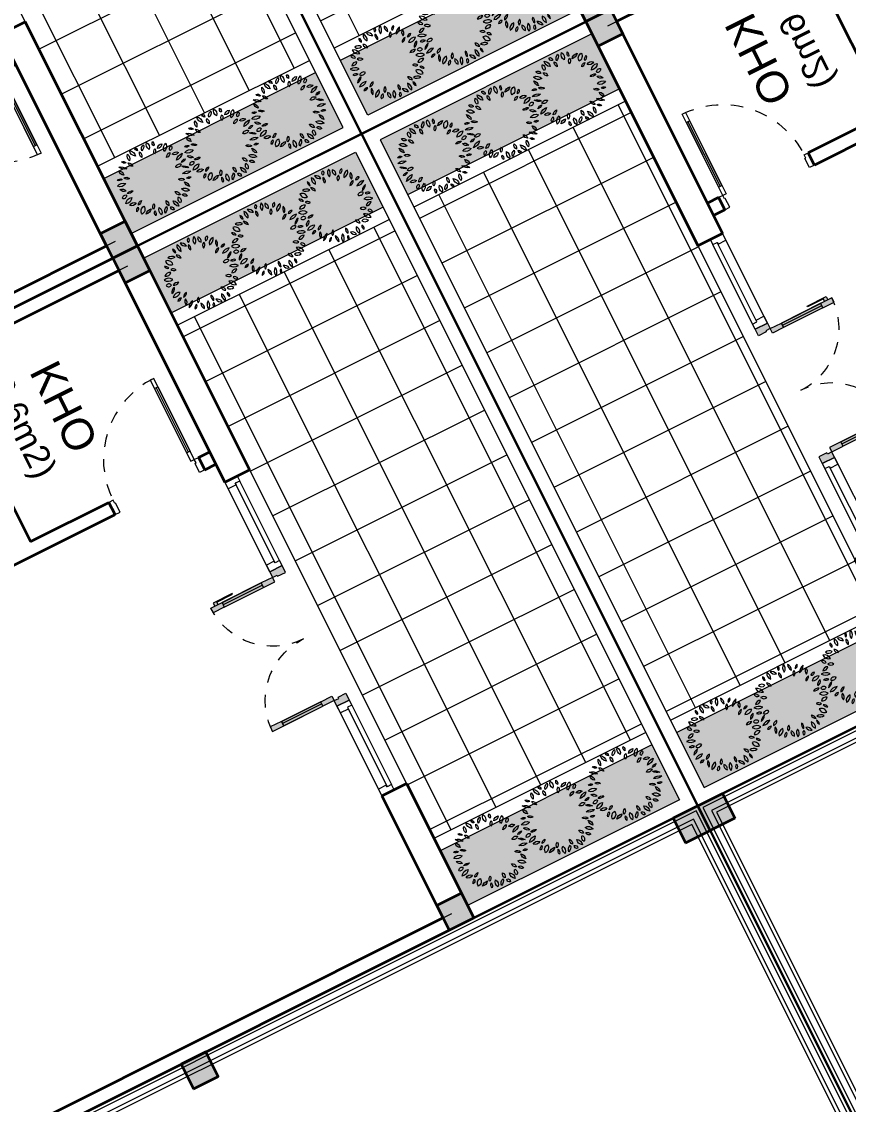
# Model space of a CAD drawing. Header units: millimetres. Extents: x 567980 to 569372, y 2065777 to 2066674.
# Drawn here: x 568835.5 to 568842.1, y 2066321.14 to 2066329.79 of the extents above; entities that cross this region are included whole.
import ezdxf
from ezdxf.enums import TextEntityAlignment as Align

# ---------------------------------------------------------------- set-up
doc = ezdxf.new("R2010")
doc.units = ezdxf.units.MM
doc.linetypes.add('CENTER', pattern=[3, 1.5, -0.5, 0.5, -0.5])
doc.linetypes.add('HIDDEN', pattern=[0.75, 0.5, -0.25])
for name, color, linetype, lineweight in [('A-CAY', 76, 'Continuous', 13), ('A-COT VACH', 2, 'Continuous', 35), ('A-CUA', 25, 'Continuous', 5), ('A-HATCH', 251, 'Continuous', 5), ('A-NET THAY', 125, 'Continuous', 18), ('A-TEXT', 7, 'Continuous', 18), ('A-TRUC', 250, 'CENTER', 5), ('A-TUONG', 255, 'Continuous', 35), ('boDnv', 54, 'Continuous', 25)]:
    doc.layers.add(name, color=color, linetype=linetype, lineweight=lineweight)
for name, color, linetype in [('ChiaLo', 128, 'CENTER'), ('LoLK', 6, 'Continuous'), ('QH', 7, 'Continuous')]:
    doc.layers.add(name, color=color, linetype=linetype)
doc.styles.add('A1-arial', font='arial.ttf')

# ---------------------------------------------------------------- blocks, each defined once
blk = doc.blocks.new('NEN')
at = {"layer": 'ChiaLo', "ltscale": 5}
for points in [[(151.1923541997094, -63.72123006824404), (100.6528809649171, 37.32787948637269)], [(122.8435666969744, -51.75119032431394), (158.6185414221836, -33.85842129774392)], [(125.5274820509367, -57.11743653309532), (161.3024567761458, -39.22466750652529)]]:
    blk.add_lwpolyline(points, dxfattribs=at)
at = {"layer": 'LoLK'}
for points in [[(158.6185414219508, -33.85842129774392), (155.9346260683378, -28.49217508919537), (138.0471387060825, -37.43855960248038), (140.7310540599283, -42.80480581102893)], [(151.4643387270626, -44.1451789890416), (161.3024567760294, -39.22466750699095), (158.6185414219508, -33.85842129774392), (140.7310540598119, -42.80480581102893), (143.4149694137741, -48.17105202027597)], [(140.7310540598119, -42.80480581102893), (138.0471387060825, -37.43855960248038), (120.1596513432451, -46.38494411553256), (122.8435666970909, -51.75119032408111)], [(143.4149694140069, -48.17105202004313), (140.7310540599283, -42.80480581102893), (122.8435666970909, -51.75119032431394), (125.5274820509367, -57.11743653309532), (135.365600100602, -52.19692505104467)], [(151.4643387270626, -44.1451789890416), (143.4149694140069, -48.17105202004313), (151.1923541997094, -63.72123006824404), (158.9871051440714, -59.1862706176471)], [(143.4149694137741, -48.1710520198103), (135.3656001007184, -52.19692505081184), (143.3976032556966, -68.25618951860815), (151.1923541997094, -63.72123006801121)]]:
    blk.add_lwpolyline(points, close=True, dxfattribs=at)
blk = doc.blocks.new('NEN KO1')
at = {"layer": 'LoLK'}
for points in [[(-19.65156448609196, 40.00000000046566), (-25.65156448585913, 40.00000000093132), (-25.65156448655762, 20.00000000116415), (-19.65156448655762, 20.00000000093132)], [(-13.65156448585913, 29.00000000069849), (-13.6515644856263, 40.00000000023283), (-19.65156448609196, 40.00000000046566), (-19.65156448679045, 20.00000000093132), (-13.65156448609196, 20.00000000046566)], [(-13.65156448585913, 29.00000000069849), (-13.65156448632479, 20.00000000046566), (3.735089919762686, 20), (3.165880383690819, 29.00000000046566)], [(-19.65156448679045, 20.00000000093132), (-25.65156448655762, 20.00000000116415), (-25.65156448725611, 9.313225746154785e-10), (-19.65156448748894, 4.656612873077393e-10)], [(-13.65156448632479, 20.00000000046566), (-19.65156448655762, 20.00000000093132), (-19.65156448725611, 4.656612873077393e-10), (-13.65156448725611, 2.328306436538696e-10), (-13.65156448655762, 11.00000000046566)], [(-13.65156448655762, 20.00000000046566), (-13.65156448679045, 11.00000000069849), (4.304299455834553, 11), (3.735089919529855, 20)]]:
    blk.add_lwpolyline(points, close=True, dxfattribs=at)
blk = doc.blocks.new('*U308')
h = blk.add_hatch(color=253)
h.dxf.hatch_style = 1
h.paths.add_polyline_path([(50.00000000000001, 449.9999999999998), (89.99999999999999, 449.9999999999998), (89.99999999999999, 549.9999999999998), (50.00000000000001, 549.9999999999998)])
h.paths.add_polyline_path([(50, 100), (90, 100), (90, 0), (50, 0)])
h = blk.add_hatch(color=253)
h.dxf.hatch_style = 1
h.paths.add_polyline_path([(1150, 100), (1110, 100), (1110, 0), (1150, 0)])
h.paths.add_polyline_path([(1150, 450), (1110, 450), (1110, 550), (1150, 550)])
h = blk.add_hatch(color=254)
h.dxf.hatch_style = 1
h.paths.add_polyline_path([(21.73011238398612, 344.5156181119089), (21.73011238398612, 514.1349438079922), (50.00000000000001, 514.1349438079922), (50.00000000000001, 485.8650561920074), (27.38408990719472, 485.8650561920074), (27.38408990719472, 344.5156181119089)])
h = blk.add_hatch(color=254)
h.dxf.hatch_style = 1
h.paths.add_polyline_path([(50.00000000000001, 449.9999999999998), (89.99999999999999, 449.9999999999998), (90, 100), (50, 100)])
h = blk.add_hatch(color=254)
h.dxf.hatch_style = 1
h.paths.add_polyline_path([(1110, 450), (1150, 450), (1150, 100), (1110, 100)])
h = blk.add_hatch(color=253)
h.dxf.hatch_style = 1
h.paths.add_polyline_path([(0, 0), (50, 0), (50, -40), (60, -40), (60, -110.0000000000004), (0, -110.0000000000004)])
h = blk.add_hatch(color=253)
h.dxf.hatch_style = 1
h.paths.add_polyline_path([(1200, 0), (1150, 0), (1150, -40), (1140, -40), (1140, -110.0000000000004), (1200, -110.0000000000004)])
at = {"linetype": 'Continuous'}
blk.add_line((70, 100), (69.99999999999999, 449.9999999999998), dxfattribs=at)
for p, q in [((89.99999999999999, 449.9999999999998), (90, 100)), ((1110, 450), (1110, 100)), ((1130, 100), (1130, 450))]:
    blk.add_line(p, q)
for points in [[(50.00000000000001, 449.9999999999998), (89.99999999999999, 449.9999999999998), (89.99999999999999, 549.9999999999998), (50.00000000000001, 549.9999999999998), (50.00000000000001, 449.9999999999998)], [(1150, 450), (1110, 450), (1110, 550), (1150, 550), (1150, 450)], [(50.00000000000001, 452.9059272893353), (50, 100)], [(1150, 452.9059272893355), (1150, 100)], [(50, 100), (90, 100), (90, 0), (50, 0), (50, 100)], [(1150, 100), (1110, 100), (1110, 0), (1150, 0), (1150, 100)]]:
    blk.add_lwpolyline(points)
at = {"linetype": 'HIDDEN', "ltscale": 30}
for points in [[(599.9999999999999, 0, 0.4142135623730951), (50, 549.9999999999999, 0.4142135623730951)], [(599.9999999999999, 0, -0.4142135623730951), (1150, 550.0000000000003, -0.4142135623730951)]]:
    blk.add_lwpolyline(points, format="xyb", dxfattribs=at)
for points in [[(21.73011238398612, 344.5156181119089), (21.73011238398612, 514.1349438079922), (50.00000000000001, 514.1349438079922), (50.00000000000001, 485.8650561920074), (27.38408990719472, 485.8650561920074), (27.38408990719472, 344.5156181119089)], [(50.00000000000001, 449.9999999999998), (89.99999999999999, 449.9999999999998), (90, 100), (50, 100)], [(1110, 450), (1150, 450), (1150, 100), (1110, 100)], [(0, 0), (50, 0), (50, -40), (60, -40), (60, -110.0000000000004), (0, -110.0000000000004)], [(1200, 0), (1150, 0), (1150, -40), (1140, -40), (1140, -110.0000000000004), (1200, -110.0000000000004)]]:
    blk.add_lwpolyline(points, close=True)
blk = doc.blocks.new('*U295')
at = {"ltscale": 10}
for p, q in [((800, 0), (0, 0)), ((755, -70), (45, -70)), ((755, -110), (45, -110))]:
    blk.add_line(p, q, dxfattribs=at)
for points in [[(0, -110), (45, -110), (45, -70), (60, -70), (60, 0), (0, 0)], [(800, -110), (755, -110), (755, -70), (740, -70), (740, 0), (800, 0)]]:
    blk.add_lwpolyline(points, close=True, dxfattribs=at)
blk = doc.blocks.new('*U307')
blk.add_line((69.99999999999977, -100.0000000000002), (69.99999999999842, -866.6668357360223))
for points in [[(2.273736754828163e-13, 146.666666692162), (60.00000000000045, 146.6666666921618), (60.00000000000023, 39.99999999999983), (50.00000000000023, 39.99999999999986), (50, -1.13686837721616e-13), (0, 0)], [(1066.666835736022, 146.6666666921603), (1006.666835736022, 146.6666666921606), (1006.666835736022, 39.99999999999834), (1016.666835736022, 39.99999999999832), (1016.666835736022, -1.687216298668624e-12), (1066.666835736022, -1.829324845820643e-12)], [(50, -1.13686837721616e-13), (49.99999999999797, -966.6668357360229), (89.99999999999797, -966.6668357360227), (90, -2.273736754432321e-13)], [(50, -100.0000000000002), (89.99999999999977, -100.0000000000003), (89.99999999999842, -866.6668357360227), (49.99999999999842, -866.6668357360227)]]:
    blk.add_lwpolyline(points, close=True)
at = {"linetype": 'HIDDEN'}
blk.add_arc((50, -1.13686837721616e-13), 966.666835736023, 270, 7.802421844452399e-15, dxfattribs=at)
blk = doc.blocks.new('cot 220')
at = {"layer": 'A-COT VACH'}
h = blk.add_hatch(color=256, dxfattribs=at)
h.dxf.hatch_style = 1
h.paths.add_polyline_path([(110.0000037951395, 109.9999999980937), (-109.9999962048605, 109.9999999980937), (-109.9999962048605, -110.0000000019063), (110.0000037951395, -110.0000000019063)])
blk.add_lwpolyline([(-109.9999962048605, -110.0000000019063), (110.0000037951395, -110.0000000019063), (110.0000037951395, 109.9999999980937), (-109.9999962048605, 109.9999999980937)], close=True, dxfattribs=at)
blk = doc.blocks.new('mb-cay40')
at = {"color": 0, "linetype": 'ByBlock'}
for centre, radius, start, end in [((-426.9131589077006, 693.7752466762759), 54.12369999999999, 146.8150690002197, 244.0193430003837), ((-495.9196589076018, 674.7454466763011), 54.12369999999999, 326.8150690002197, 64.01934300038363), ((-299.5701589075907, 710.3054466762878), 100.1777, 149.4737229998766, 231.7585850006217), ((-447.8704589076224, 682.5084466762783), 100.1777, 329.4737229998766, 51.75858500062168), ((-230.6878589075932, 779.3904466762833), 98.06469999999999, 192.3059549999538, 259.6848969996826), ((-344.058958907699, 662.0099466762913), 98.06469999999999, 12.30595499995376, 79.68489699968265), ((-136.2343589076481, 736.8957466763095), 62.92479999999998, 125.4093320002077, 202.7100880001333), ((-230.740058907686, 763.8882466762698), 62.92479999999998, 305.4093320002077, 22.71008800013334), ((16.26654109236551, 684.2603466763248), 136.5301, 133.811686000385, 194.307733999988), ((-210.5471589076042, 749.0423466762695), 136.5301, 313.811686000385, 14.30773399998799), ((112.6560410923557, 711.3373466763078), 137.2196, 163.4642290000644, 212.7905639999698), ((-134.2428589076444, 676.0780466762808), 137.2196, 343.4642290000643, 32.79056399996983), ((138.3718410924193, 615.5002466762926), 80.63699999999999, 104.100357000399, 168.4650159999594), ((39.71864109238959, 709.8323466762886), 80.63699999999999, 284.100357000399, 348.4650159999595), ((-651.1445589076611, 493.6793466763265), 98.14920000000001, 3.318928999847402, 83.19036500059372), ((-541.5223589077068, 596.8183466762894), 98.14920000000001, 183.3189289998474, 263.1903650005937), ((-554.1702589076594, 555.716446676277), 69.85239999999999, 25.45365099951863, 116.6851969996846), ((-522.4680589076888, 648.1498466762605), 69.85239999999999, 205.4536509995186, 296.6851969996846), ((-390.4405589076341, 597.053746676309), 66.85079999999999, 168.8066020001733, 257.6390980002616), ((-470.3303589076386, 544.7297466762902), 66.85079999999999, 348.8066020001733, 77.63909800026163), ((-147.5025589076395, 637.821246676278), 79.6564, 145.524785000142, 220.8327340004014), ((-273.4387589076068, 630.8271466763035), 79.6564, 325.524785000142, 40.83273400040141), ((48.89724109234521, 562.139746676261), 68.7981, 103.8913859995158, 198.9039470000852), ((-32.70725890767062, 606.6362466762985), 68.7981, 283.8913859995158, 18.90394700008519), ((230.3510410923918, 506.037146676299), 141.3623, 100.3005049996434, 160.4476489999013), ((71.86314109229716, 692.4305466762962), 141.3623, 280.3005049996434, 340.4476489999013), ((259.9547410923115, 520.9738466762719), 76.85969999999999, 122.5817349996012, 207.1799879998302), ((150.1931410923426, 550.6291466762632), 76.85969999999999, 302.5817349996012, 27.17998799983019), ((-680.1407589076553, 301.4285466763176), 101.6635, 69.72013800080484, 135.6489100005381), ((-717.600058907643, 467.8581466763062), 101.6635, 249.7201380008048, 315.6489100005381), ((-653.7485589076532, 502.9852466762604), 44.2471, 163.4933459999228, 274.4697339999847), ((-692.7238589076442, 471.4445466763245), 44.2471, 343.4933459999227, 94.46973399998471), ((-620.4297589075868, 356.9077466762828), 75.7726, 22.57230600034306, 98.33354300080866), ((-561.4437589076697, 460.9655466763143), 75.7726, 202.5723060003431, 278.3335430008087), ((213.0515410923108, 368.6593466762861), 79.60759999999999, 86.02821900006174, 161.3697619999351), ((143.1294410924311, 473.5071466763002), 79.60759999999999, 266.0282190000617, 341.3697619999351), ((281.8093410923029, 453.3035466762885), 110.2473, 244.7352629998049, 320.5781150000673), ((319.9207410923555, 283.5921466762593), 110.2473, 64.73526299980486, 140.5781150000674), ((299.7197410923836, 426.0202466763112), 53.529, 59.98145400028278, 155.6675900001146), ((277.7252410923538, 494.4245466762877), 53.529, 239.9814540002828, 335.6675900001146), ((-736.4670589076995, 276.7996466763216), 75.60229999999999, 224.257649999822, 288.5926610007619), ((-766.5091589076037, 152.3813466762949), 75.60229999999999, 44.25764999982202, 108.5926610007619), ((-694.8229589076363, 365.1617466763128), 95.9612, 210.9482359996829, 290.5783940005535), ((-743.3930589076772, 225.974346676303), 95.9612, 30.9482359996829, 110.5783940005535), ((-649.4696589076193, 256.585046676264), 83.90719999999999, 240.5094849996896, 309.291989999972), ((-637.6392589076131, 118.6108466762598), 83.90719999999999, 60.50948499968955, 129.291989999972), ((242.9923410922929, 141.0472466762949), 78.02799999999999, 58.87476400066763, 131.2135240002623), ((231.9157410923508, 266.539646676305), 78.02799999999999, 238.8747640006676, 311.2135240002623), ((359.2284410923021, 242.1056466762602), 79.1061, 90.25287400078554, 173.52208300028), ((280.2783410924312, 330.1357466762784), 79.1061, 270.2528740007856, 353.5220830002799), ((344.0384410923289, 142.0358466763282), 53.57989999999999, 28.1981360000389, 112.1917869993301), ((371.0219410923892, 216.9645466762668), 53.57989999999999, 208.1981360000389, 292.1917869993301), ((-659.0736589076696, 39.63904667626048), 110.8102, 100.8761589997203, 165.4479130002026), ((-787.2373589075869, 176.3009466762742), 110.8102, 280.8761589997204, 345.4479130002026), ((-689.6452589076944, -39.14615332373069), 87.35799999999999, 54.97446299936808, 151.3792250002424), ((-716.1905589076923, 74.23634667632723), 87.35799999999999, 234.9744629993681, 331.3792250002423), ((158.9131410923146, -75.04515332368464), 77.31559999999999, 28.80716499994626, 103.9198800002828), ((208.0612410923932, 37.25554667630786), 77.31559999999999, 208.8071649999463, 283.9198800002828), ((313.8222410924209, -58.64165332372795), 90.3688, 71.37116600059133, 141.7535400000561), ((271.7177410924342, 82.93484667628945), 90.3688, 251.3711660005913, 321.7535400000561), ((349.6776410924213, 166.3968466762817), 97.6447, 209.1951970002367, 286.7189010004093), ((292.527541092335, 25.24994667626743), 97.6447, 29.19519700023669, 106.7189010004093), ((-674.8470589076169, -123.2118533237299), 70.02329999999999, 71.8192460004174, 140.0817599994504), ((-706.7037589076499, -11.75075332372944), 70.02329999999999, 251.8192460004175, 320.0817599994504), ((-557.1729589076713, -163.3047533236968), 77.98479999999999, 113.475291999382, 203.4559599999777), ((-659.7790589075885, -122.8160533237024), 77.98479999999999, 293.475291999382, 23.45595999997768), ((-551.4629589076503, -83.00365332367801), 74.9971, 87.17243399982254, 157.2364690000009), ((-616.9188589076803, 20.92074667628185), 74.9971, 267.1724339998225, 337.2364690000009), ((-604.7676589076873, -147.1679533237184), 106.605, 271.6327640008068, 352.0267889999677), ((-496.1556589076645, -268.5169533236767), 106.605, 91.63276400080674, 172.0267889999677), ((-341.8780589076923, -220.9033533237016), 95.91319999999999, 122.8873139993626, 186.7253339999508), ((-489.2111589075648, -151.593553323728), 95.91319999999999, 302.8873139993626, 6.725333999950768), ((69.87894109232002, -150.8368533236935), 70.3103, 173.6499809998805, 254.6514450005405), ((-18.61045890764217, -210.8629533236744), 70.3103, 353.6499809998805, 74.65144500054049), ((132.8601410923875, -212.990753323691), 116.145, 6.548685999897183, 76.89113199944619), ((274.5892410923552, -86.62635332370701), 116.145, 186.5486859998972, 256.8911319994462), ((296.2157410923683, -68.1395533237228), 50.671, 179.2557220000184, 267.628659000778), ((243.4524410924059, -118.1089533236882), 50.671, 359.2557220000184, 87.62865900077804), ((-472.8800589076418, -293.5357533236747), 49.2563, 76.54190599947391, 193.4774260002929), ((-509.3162589076674, -257.1117533236902), 49.2563, 256.541905999474, 13.4774260002929), ((-314.2852589076501, -280.7871533237339), 91.05040000000001, 159.1169869998805, 230.3606240003511), ((-457.4404589076003, -318.4468533237086), 91.05040000000001, 339.1169869998805, 50.36062400035106), ((-220.1570589075855, -348.4649533237389), 108.6658, 122.1169890002436, 201.7275269999994), ((-378.8747589077102, -296.6562533236793), 108.6658, 302.1169890002436, 21.72752699999944), ((-170.4776589077082, -363.9031533237066), 62.5472, 129.7475050000398, 206.070901000292), ((-266.6537589076324, -343.3009533236764), 62.5472, 309.7475050000398, 26.07090100029198), ((-132.5331589076959, -236.0941533236837), 75.353, 148.7876610002004, 221.5977110001933), ((-253.3297589076974, -247.0719533237279), 75.353, 328.7876610002005, 41.59771100019329), ((-61.47215890765074, -280.976453323703), 84.6027, 185.3195600000323, 260.4189679996705), ((-159.7919589076482, -372.2426533237012), 84.6027, 5.31956000003229, 80.41896799967047), ((99.92604109243257, -278.0229533236925), 148.0051, 165.2071100000012, 218.3217489999558), ((-159.2895589076797, -332.0080533237124), 148.0051, 345.2071100000012, 38.32174899995582), ((110.3971410924278, -276.4030533237237), 64.3426, 156.7754189998254, 231.2879720002375), ((11.02814109236351, -301.2369533236779), 64.3426, 336.7754189998254, 51.28797200023745), ((113.3978410923155, -289.9039533237083), 96.71849999999999, 38.69621399990353, 106.2415449999098), ((161.8329410923761, -136.5778533236808), 96.71849999999999, 218.6962139999035, 286.2415449999098)]:
    blk.add_arc(centre, radius, start, end, dxfattribs=at)
blk = doc.blocks.new('*U312')
at = {"layer": 'A-CAY', "xscale": 0.0005000000000000001, "yscale": 0.0005000000000000001, "zscale": 0.0005000000000000001, "rotation": 296.5718179110141}
blk.add_blockref('mb-cay40', (-0.04405994703096804, -0.1336660716145052), dxfattribs=at)
blk = doc.blocks.new('*U313')
at = {"layer": 'A-NET THAY', "color": 0, "linetype": 'ByBlock', "lineweight": -2, "transparency": 16777216}
for p in [(0, 0), (0.6000000000000001, 0), (1.2, 0)]:
    blk.add_blockref('*U312', p, dxfattribs=at)
blk = doc.blocks.new('*U314')
at = {"layer": 'A-CAY', "xscale": 0.0005, "yscale": 0.0005, "zscale": 0.0005, "rotation": 296.5718179110141}
blk.add_blockref('mb-cay40', (-0.04405994703096804, -0.1336660716145052), dxfattribs=at)
blk = doc.blocks.new('*U315')
at = {"layer": 'A-NET THAY', "color": 0, "linetype": 'ByBlock', "lineweight": -2, "transparency": 16777216}
for p in [(0, 0), (0.6, 0), (1.2, 0)]:
    blk.add_blockref('*U314', p, dxfattribs=at)
blk = doc.blocks.new('MBT1 A1')
at = {"layer": 'A-HATCH', "true_color": 0x46cb3a}
h = blk.add_hatch(dxfattribs=at)
h.set_pattern_fill('CROSS', color=95, scale=0.2, angle=-63.42818208898591, double=1)
h.set_pattern_definition([(296.5718179110141, (-410.517067708075, -66.48982095555402), (0.06708467969339164, -0.02235275711036666), [0.02500000000000001, -0.07500000000000001]), (26.57181791101408, (-410.5226558973081, -66.50659212516621), (0.02235275711036666, 0.06708467969339163), [0.02499999999999999, -0.07499999999999993])])
h.paths.add_polyline_path([(0.6000000000931323, -0.1099999998696148), (0.1099999998696148, -0.1099999996367842), (0.1099999998696148, -1.999999999767169), (0.220000000204891, -1.999999999767169), (0.6000000000931323, -1.999999999767169)])
h.paths.add_polyline_path([(5.889999999897555, -0.1099999996367842), (5.399999999906868, -0.1099999996367842), (5.400000000139698, -1.999999999767169), (5.889999999897555, -1.999999999767169)])
at = {"layer": 'A-HATCH'}
h = blk.add_hatch(dxfattribs=at)
h.set_pattern_fill('SQRTMPLT', color=256, scale=0.4000000000000001, pattern_type=2)
h.set_pattern_definition([(6.232856619229086e-15, (-410.517067708075, -66.48982095555402), (-2.775557561562891e-17, 0.4), []), (90, (-410.517067708075, -66.48982095555402), (-0.4, 0), [])])
h.paths.add_polyline_path([(4.800000000046566, -1.999999999767169), (5.290000000037253, -1.999999999767169), (5.289999999804422, -0.1099999996367842), (0.7100000001955777, -0.1099999996367842), (0.7099999999627471, -1.999999999767169), (1.999999999767169, -1.999999999767169)])
at = {"layer": 'A-NET THAY', "ltscale": 100}
for p, q in [((1.999999999767169, -1.999999999767169), (4.800000000046566, -1.999999999767169)), ((1.729999999981374, -2.319997596321627), (1.839999999850988, -2.319997469661757)), ((1.729999999981374, -3.119997596135363), (1.840000000083819, -3.119997469475493))]:
    blk.add_line(p, q, dxfattribs=at)
at = {"layer": 'A-NET THAY'}
for points in [[(0, -2), (0, 0), (6, 0), (6, -1.999999999767169)], [(0.1099999998696148, -1.999999999767169), (0.1099999998696148, -0.1099999996367842), (5.889999999897555, -0.1099999996367842), (5.889999999897555, -1.999999999767169)], [(0.6000000000931323, -1.999999999767169), (0.6000000000931323, -0.1099999998696148)], [(0.7099999999627471, -1.999999999767169), (0.7100000001955777, -0.1099999996367842)], [(5.289999999804422, -0.1099999996367842), (5.290000000037253, -1.999999999767169)], [(5.399999999906868, -0.1099999996367842), (5.400000000139698, -1.999999999767169)]]:
    blk.add_lwpolyline(points, dxfattribs=at)
at = {"layer": 'A-TRUC', "ltscale": 0.5}
for p, q in [((0.1100000001024455, -16.8899959998671), (0.1099999998696148, -2.109995999606326)), ((5.890000000363216, -16.8899959998671), (5.890000000130385, -2.109995999606326))]:
    blk.add_line(p, q, dxfattribs=at)
at = {"layer": 'A-TUONG'}
for p, q in [((0, -2), (1.999999999767169, -1.999999999767169)), ((0, -17.10999999986961), (0, -2)), ((2, -2.219996893079951), (1.999999999767169, -1.999999999767169)), ((4.800000000046566, -2.219995999708772), (4.800000000046566, -1.999999999767169)), ((4.800000000046566, -1.999999999767169), (6.000000000232831, -1.999999999767169)), ((6.000000000232831, -17.10999599960633), (6.000000000232831, -1.999999999767169)), ((0.1099999998696148, -3.819999999599531), (0.1099999998696148, -2.219995999708772)), ((0.1099999998696148, -2.2199979305733), (2, -2.2199979305733)), ((1.729999999981374, -2.319997596321627), (1.729999999981374, -2.219997469335794)), ((1.839999999850988, -2.319997469661757), (1.840000000083819, -2.219997469568625)), ((4.800000000046566, -2.219995999708772), (5.890000000130385, -2.219995999941602)), ((5.890000000130385, -12.27999599976465), (5.890000000130385, -2.219995999941602)), ((1.729999999981374, -2.319997596321627), (1.839999999850988, -2.319997596321627)), ((1.840000000083819, -3.119997469475493), (1.729999999981374, -3.119997596135363)), ((1.729999999981374, -3.819999999599531), (1.729999999981374, -3.119997596135363)), ((1.839999999850988, -4.029999999795109), (1.840000000083819, -3.119997469475493)), ((0.1099999998696148, -3.819999999599531), (1.729999999981374, -3.819999999599531))]:
    blk.add_line(p, q, dxfattribs=at)
at = {"layer": 'A-TUONG', "ltscale": 100}
blk.add_line((4.800000000046566, -2.219995999708772), (5.890000000130385, -2.219995999941602), dxfattribs=at)
at = {"layer": 'A-COT VACH', "xscale": 0.001, "yscale": 0.001, "zscale": 0.001}
for p in [(0.1099999961443245, -2.109999999869615), (5.889999996405095, -2.109999999869615)]:
    blk.add_blockref('cot 220', p, dxfattribs=at)
at = {"layer": 'A-CUA', "yscale": 0.0009999999999999998, "rotation": 180}
for name, p, xscale, zscale in [('*U295', (2, -2.219995999941602), -0.0009999999999999998, 0.001), ('*U308', (2.800000000046566, -2.219995999941602), -0.0009999999999999998, 0.001), ('*U295', (4.800000000046566, -2.219995999708772), 0.0009999999999999998, 0.0009999999999999998)]:
    blk.add_blockref(name, p, dxfattribs=dict(at, xscale=xscale, zscale=zscale))
at = {"layer": 'A-CUA', "extrusion": (0, 0, -1), "xscale": -0.0007500000000000047, "yscale": 0.0007500000000000047, "zscale": -0.0007500000000000047, "rotation": 90}
blk.add_blockref('*U307', (-1.729999999981374, -2.319997469661757), dxfattribs=at)
at = {"layer": 'A-NET THAY', "rotation": 90}
blk.add_blockref('*U313', (0.4189999999944121, -1.639999999664724), dxfattribs=at)
at = {"layer": 'A-NET THAY', "extrusion": (0, 0, -1), "zscale": -1, "rotation": 90}
blk.add_blockref('*U315', (-5.581000000005588, -1.639999999897555), dxfattribs=at)
at = {"layer": 'A-TEXT', "style": 'A1-arial'}
blk.add_text('KHO', height=0.2500000000000001, dxfattribs=at).set_placement((0.8887375649064779, -3.224574524210766), align=Align.CENTER)
blk.add_text('(2.6m2)', height=0.2, dxfattribs=at).set_placement((0.8348749037832022, -3.465430840617046), align=Align.MIDDLE_CENTER)
blk = doc.blocks.new('MBT1KO1')
at = {"layer": 'LoLK'}
for name, p in [('NEN KO1', (1.164153218269348e-09, 0)), ('MBT1 A1', (-19.65156448632479, 20.00000000954606))]:
    blk.add_blockref(name, p, dxfattribs=at)
at = {"layer": 'LoLK', "rotation": 180}
blk.add_blockref('MBT1 A1', (-19.65156448748894, 20.00000001606531), dxfattribs=at)
at = {"layer": 'LoLK', "xscale": -1, "rotation": 180}
blk.add_blockref('MBT1 A1', (-19.65156448632479, 20.00000001606531), dxfattribs=at)
at = {"layer": 'LoLK', "xscale": -1}
blk.add_blockref('MBT1 A1', (-19.65156448748894, 20.00000000954606), dxfattribs=at)
blk = doc.blocks.new('rkg2')
at = {"layer": 'A-NET THAY'}
for points in [[(2.384185791015625e-07, -14966.02260791707), (2.868473529815674e-07, -17972.01661115565), (9000.000000763685, -17402.80707519274), (9000.00000050664, -9.439536370337009e-07), (0, -5.900510586798191e-07), (3.166496753692627e-08, -1999.999999657855)], [(3820.469334064052, -17700.32916262641), (8970.000000763685, -17374.64450028603), (8970.00000050664, -30.00000094276038), (30.00000000093132, -30.00000059124432), (30.00000003259629, -1999.999999656662)], [(3817.313364493661, -17650.42886346823), (8920.000000761822, -17327.70687544151), (8920.000000508502, -80.00000094081042), (80.00000000093132, -80.00000059319427), (80.00000003166497, -1999.999999654712)], [(110.0000002384186, -14959.0656024779), (110.0000002849847, -17854.83982561933), (8890.000000761822, -17299.54430053479), (8890.000000508502, -110.0000009396172), (110.0000000018626, -110.0000005943875), (110.000000031665, -1999.999999653519)]]:
    blk.add_lwpolyline(points, dxfattribs=at)
at = {"layer": 'A-COT VACH'}
for p in [(8889.9999967115, -109.9999998683925), (4499.99999645818, -110.0000007650815)]:
    blk.add_blockref('cot 220', p, dxfattribs=at)
blk = doc.blocks.new('rkg3')
at = {"layer": 'A-NET THAY'}
for points in [[(9000.000000566244, -2000.000000011642), (9000.000000502914, -3.539025783538818e-07), (0, 0), (3.632158041000366e-07, -17402.80707404017), (9000.000001046807, -16833.59753766097), (9000.000000949949, -13827.60353500699)], [(8970.000000566244, -2000.000000010477), (8970.000000502914, -30.00000035273843), (30, -30.00000000116415), (30.00000036135316, -17370.8497688924), (5175.743503795937, -17045.40462737111)], [(8920.000000568107, -2000.000000008615), (8920.00000050664, -80.00000035064295), (80, -80.00000000325963), (80.00000036135316, -17317.58759364649), (5172.587534224615, -16995.50432821293)], [(8890.000000568107, -2000.000000007451), (8890.00000050664, -110.0000003494788), (110.0000000018626, -110.0000000044238), (110.0000003613532, -17285.63028849871), (8890.000001043081, -16730.3347630077), (8890.000000949949, -13834.34076035395)]]:
    blk.add_lwpolyline(points, dxfattribs=at)
at = {"layer": 'A-COT VACH', "xscale": -1}
blk.add_blockref('cot 220', (110.0000037960708, -109.9999999981374), dxfattribs=at)
blk = doc.blocks.new('CUM CONG A3-A3.1-A6-A7')
at = {"layer": 'QH', "xscale": 0.001, "yscale": 0.001, "zscale": 0.001}
for name, p in [('rkg2', (11.00000000919681, -6.984919309616089e-10)), ('rkg3', (20.00000000919681, -4.656612873077393e-10))]:
    blk.add_blockref(name, p, dxfattribs=at)
blk = doc.blocks.new('MB CONG KHU A')
at = {"layer": 'LoLK', "rotation": 26.57180110630141}
blk.add_blockref('CUM CONG A3-A3.1-A6-A7', (78.12884848983958, 73.93220537737943), dxfattribs=at)

msp = doc.modelspace()

# ---------------------------------------------------------------- block references
at = {"layer": 'boDnv'}
msp.add_blockref('NEN', (568697.4807461541, 2066371.697269554), dxfattribs=at)

# ---------------------------------------------------------------- next in the draw order: block references
at = {"layer": 'LoLK', "rotation": 296.5718179020918}
msp.add_blockref('MBT1KO1', (568829.114835482, 2066302.370223564), dxfattribs=at)

# ---------------------------------------------------------------- next in the draw order: block references
at = {"layer": 'LoLK'}
msp.add_blockref('MB CONG KHU A', (568744.8793870007, 2066240.647631037), dxfattribs=at)

doc.saveas('drawing.dxf')
